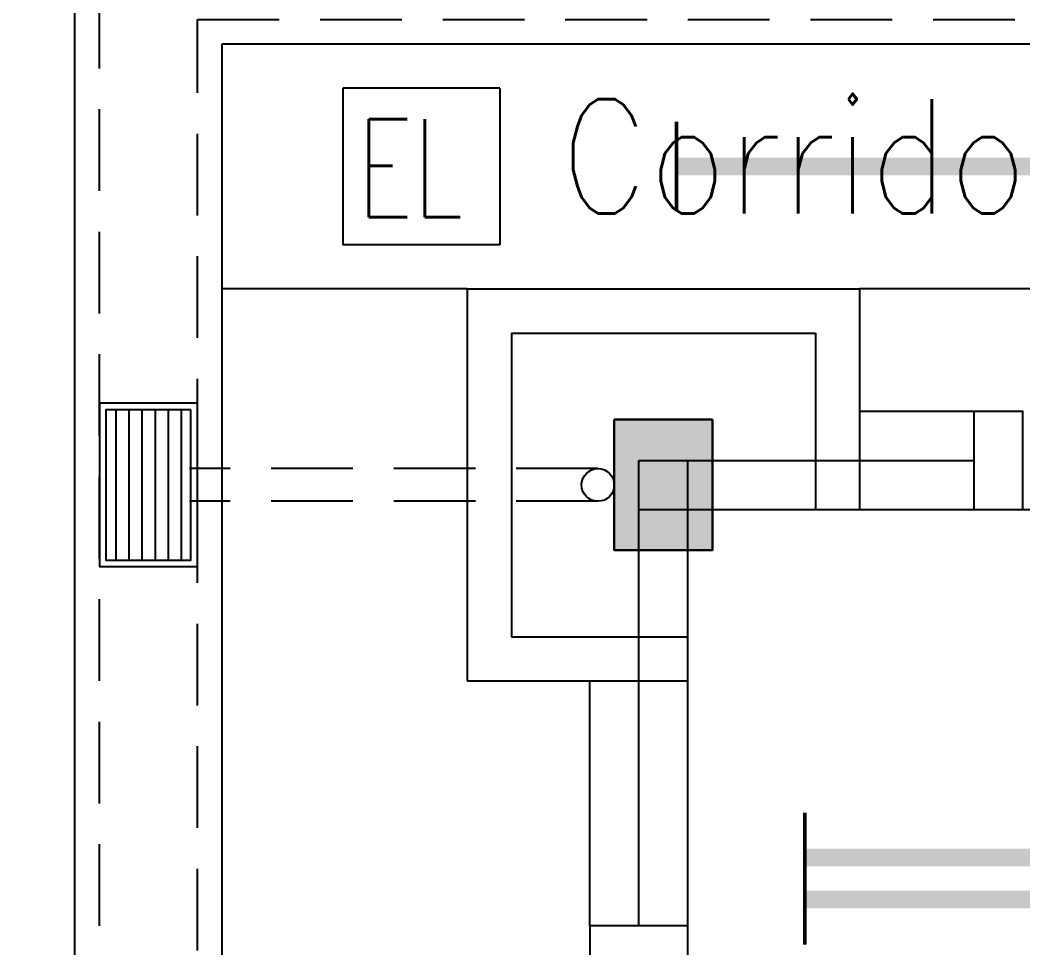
# Model space of a CAD drawing. Header units: inches. Extents: x 16928 to 514628, y -1471 to 241387.
# Drawn here: x 51246 to 54314, y 54768 to 57609 of the extents above; entities that cross this region are included whole.
import ezdxf

# ---------------------------------------------------------------- set-up
doc = ezdxf.new("R2010")
doc.units = ezdxf.units.IN
doc.header["$MEASUREMENT"] = 0
doc.linetypes.add('DASHED2', pattern=[0.375, 0.25, -0.125])
doc.linetypes.add('HIDDEN', pattern=[0.375, 0.25, -0.125])
for name, color, linetype in [('12. mRspecT - LEGEND', 1, 'Continuous'), ('DOWNPIPE', 8, 'Continuous'), ('drain', 8, 'Continuous'), ('dxt_text', 4, 'Continuous'), ('ELECT', 6, 'Continuous'), ('FITTING', 8, 'Continuous'), ('LW', 2, 'Continuous'), ('MSGRATING', 8, 'Continuous'), ('WALL', 1, 'Continuous')]:
    doc.layers.add(name, color=color, linetype=linetype)
doc.layers.add('COLUMN', color=8, linetype='Continuous', lineweight=30)
doc.styles.add('LAILA', font='romans.shx', dxfattribs={"width": 0.85})
doc.styles.add('ROMANS', font='ROMANS', dxfattribs={"width": 0.7})

# ---------------------------------------------------------------- blocks, each defined once
blk = doc.blocks.new('1 X 8W EL')
at = {"layer": 'ELECT', "color": 6}
for p, q in [((-240, 240), (-240, -240)), ((240, 240), (-240, 240)), ((240, 240), (240, -240)), ((240, -240), (-240, -240))]:
    blk.add_line(p, q, dxfattribs=at)
at = {"layer": 'ELECT', "color": 6, "style": 'ROMANS', "width": 0.7}
blk.add_text('EL', height=300, dxfattribs=at).set_placement((-196.2, -155.6))
blk = doc.blocks.new('YBC 2X36')
at = {"layer": 'FITTING', "color": 3}
for points, const_width in [([(-610, 200.9), (-610, -74.3)], 10.9), ([(610, 200.9), (610, -84.2)], 10.9), ([(-610, 63.3), (610, 63.3)], 54.6), ([(-610, 72.1), (-610, -203.2)], 10.9), ([(610, 72.1), (610, -203.2)], 10.9), ([(-610, -65.5), (610, -65.5)], 54.6)]:
    blk.add_lwpolyline(points, dxfattribs=dict(at, const_width=const_width))
blk = doc.blocks.new('YBC 1X36')
at = {"layer": 'FITTING', "color": 3}
for points, const_width in [([(-610, 137.6), (-610, -137.6)], 10.9), ([(610, 137.6), (610, -137.6)], 10.9), ([(-610, 0), (610, 0)], 54.6)]:
    blk.add_lwpolyline(points, dxfattribs=dict(at, const_width=const_width))

msp = doc.modelspace()

# ---------------------------------------------------------------- linework, layer by layer
at = {"layer": '12. mRspecT - LEGEND'}
msp.add_lwpolyline([(53513.8, 34610.5), (51863.6, 34610.5), (51863.6, 37610.5), (55288.6, 37610.5), (55288.6, 44260.5), (53288.6, 44260.5), (53288.6, 56110.5), (57288.6, 56110.5), (57288.6, 58610.5), (65138.6, 58610.5), (65138.6, 56785.5), (68563.3, 56785.5), (68563.6, 57160.5)], dxfattribs=at)
at = {"layer": 'COLUMN'}
msp.add_lwpolyline([(53063.6, 56385.5), (53363.6, 56385.5), (53363.6, 55985.5), (53063.6, 55985.5)], close=True, dxfattribs=at)
msp.add_solid([(53063.6, 56385.5), (53363.6, 56385.5), (53063.6, 55985.5), (53363.6, 55985.5)], dxfattribs=at)
at = {"layer": 'DOWNPIPE', "linetype": 'HIDDEN', "ltscale": 1000}
for p, q in [((53013.6, 56235.5), (51763.6, 56235.5)), ((53013.6, 56135.5), (51763.6, 56135.5))]:
    msp.add_line(p, q, dxfattribs=at)
at = {"layer": 'DOWNPIPE'}
msp.add_circle((53013.6, 56185.5), 50, dxfattribs=at)
at = {"layer": 'drain', "linetype": 'DASHED2', "ltscale": 1000}
for points in [[(45988.6, 34410.5), (49988.6, 34410.5), (49988.6, 39410.5), (53488.6, 39410.5), (53488.6, 42460.5), (51488.6, 42460.5), (51488.6, 57910.5), (55488.6, 57910.5), (55488.6, 59885.5)], [(46288.6, 34110.5), (50288.6, 34110.5), (50288.6, 39110.5), (53788.6, 39110.5), (53788.6, 42760.5), (51788.6, 42760.5), (51788.6, 57610.5), (55788.6, 57610.5), (55788.6, 59885.5)]]:
    msp.add_lwpolyline(points, dxfattribs=at)
at = {"layer": 'dxt_text'}
msp.add_line((52613.6, 56785.5), (51863.6, 56785.5), dxfattribs=at)
at = {"layer": 'LW'}
for p, q in [((51413.6, 42385.5), (51413.6, 57985.5)), ((51863.6, 42835.5), (51863.6, 57535.5)), ((51863.6, 57535.5), (55863.6, 57535.5)), ((56613.6, 56785.5), (53813.6, 56785.5)), ((54163.6, 56410.5), (53813.6, 56410.5)), ((52988.6, 54835.5), (52988.6, 55585.5))]:
    msp.add_line(p, q, dxfattribs=at)
at = {"layer": 'MSGRATING'}
for p, q in [((51538.6, 56415.5), (51538.6, 55955.5)), ((51578.6, 56415.5), (51578.6, 55955.5)), ((51618.6, 56415.5), (51618.6, 55955.5)), ((51658.6, 56415.5), (51658.6, 55955.5)), ((51698.6, 56415.5), (51698.6, 55955.5)), ((51738.6, 56415.5), (51738.6, 55955.5))]:
    msp.add_line(p, q, dxfattribs=at)
for points in [[(51788.6, 56435.5), (51488.6, 56435.5), (51488.6, 55935.5), (51788.6, 55935.5)], [(51768.6, 56415.5), (51508.6, 56415.5), (51508.6, 55955.5), (51768.6, 55955.5)]]:
    msp.add_lwpolyline(points, close=True, dxfattribs=at)
at = {"layer": 'WALL'}
for p, q in [((52613.6, 56785.5), (53813.6, 56785.5)), ((52613.6, 56785.5), (52613.6, 55585.5)), ((53813.6, 56785.5), (53813.6, 56110.5)), ((52748.6, 56650.5), (52748.6, 55720.5)), ((52748.6, 56650.5), (53678.6, 56650.5)), ((53678.6, 56650.5), (53678.6, 56110.5)), ((53138.6, 56260.5), (54163.6, 56260.5)), ((53138.6, 54835.5), (53138.6, 56260.5)), ((53288.6, 54685.5), (53288.6, 56260.5)), ((53138.6, 56110.5), (54313.6, 56110.5)), ((52748.6, 55720.5), (53288.6, 55720.5)), ((52613.6, 55585.5), (53288.6, 55585.5))]:
    msp.add_line(p, q, dxfattribs=at)
for points in [[(54163.6, 56110.5), (54313.6, 56110.5), (54313.6, 56410.5), (54163.6, 56410.5)], [(53288.6, 54685.5), (53288.6, 54835.5), (52988.6, 54835.5), (52988.6, 54685.5)]]:
    msp.add_lwpolyline(points, close=True, dxfattribs=at)

# ---------------------------------------------------------------- block references
at = {"layer": 'dxt_text'}
for name, p in [('1 X 8W EL', (52473, 57160.5)), ('YBC 1X36', (53863.6, 57160.5)), ('YBC 2X36', (54256.3, 54981.9))]:
    msp.add_blockref(name, p, dxfattribs=at)

# ---------------------------------------------------------------- texts
at = {"layer": 'LW', "insert": (52899.7, 57366.6), "char_height": 350, "attachment_point": 1, "style": 'LAILA'}
msp.add_mtext_dynamic_manual_height_columns('Corridor S', width=3116.43, gutter_width=1750, heights=[0], dxfattribs=at)

doc.saveas('drawing.dxf')
